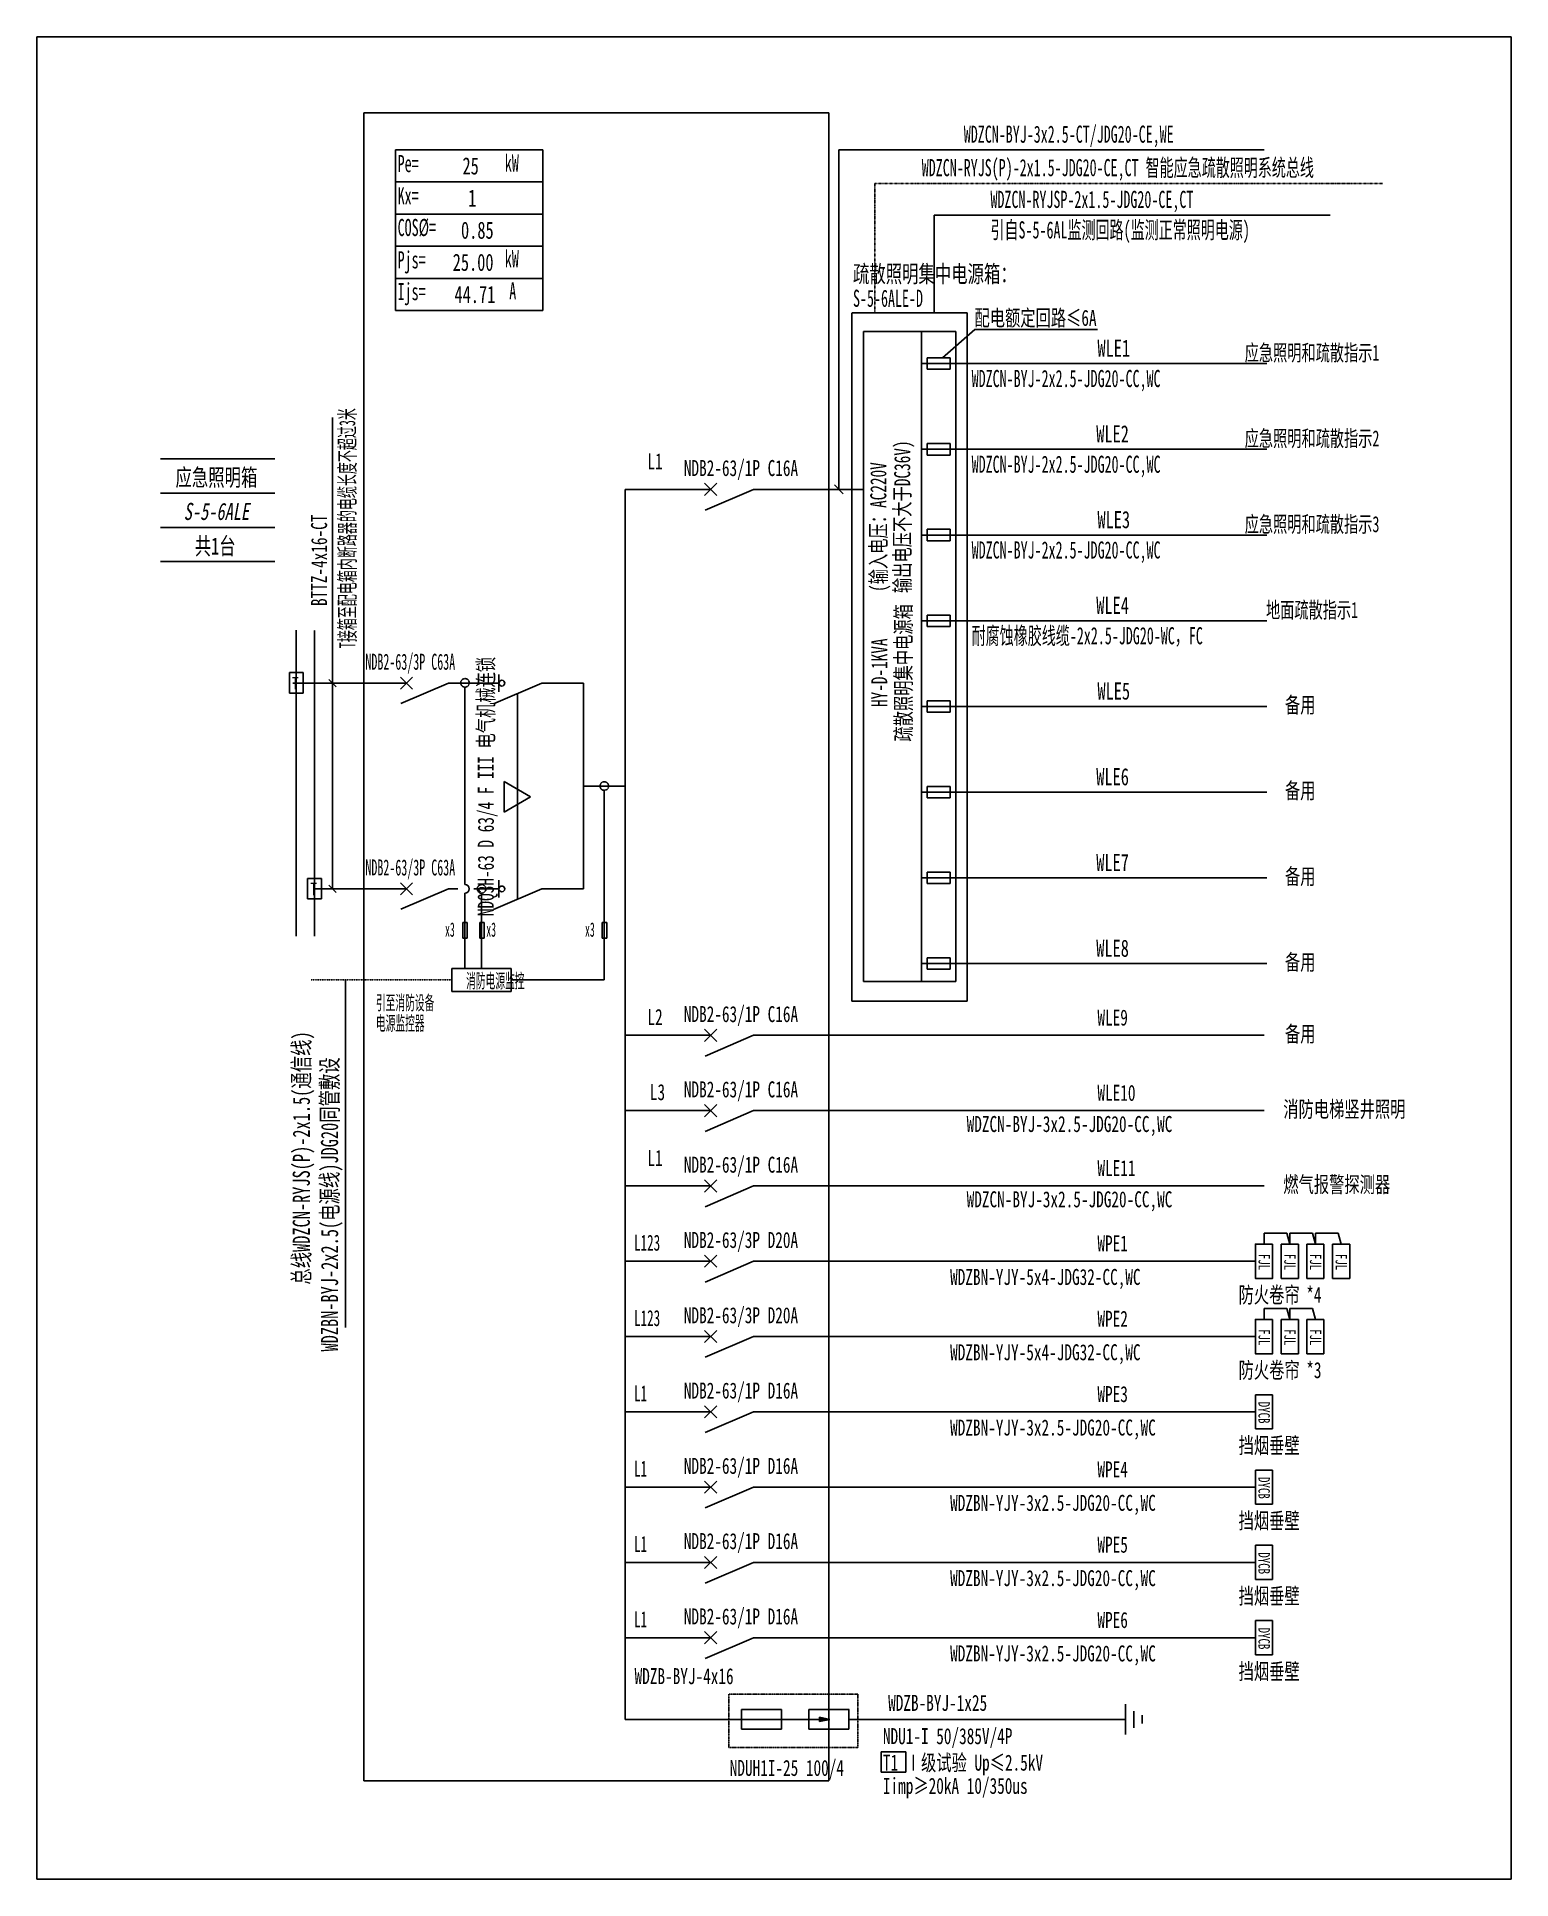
# Model space of a CAD drawing. Extents: x 235692 to 237698, y 295628 to 298134.
import ezdxf
from ezdxf.enums import TextEntityAlignment as Align

# ---------------------------------------------------------------- set-up
doc = ezdxf.new("R2010")
doc.units = 0
doc.header["$MEASUREMENT"] = 0
for name, pattern in [('_点划线L', [1.9, 1.5, -0.17, 0.06, -0.17]), ('_虚线S', [0.25, 0.125, -0.125]), ('DASH', [0.35, 0.25, -0.1]), ('DASHED', [0.75, 0.5, -0.25]), ('DASHED2', [0.375, 0.25, -0.125]), ('DIVIDE', [1.25, 0.5, -0.25, 0, -0.25, 0, -0.25])]:
    doc.linetypes.add(name, pattern=pattern)
for name, color, linetype in [('D_E_Eqpm(强电设备)', 100, 'Continuous'), ('D_E_Eqpm（强电设备）', 100, 'Continuous'), ('D_E_Text(强电文字)', 51, 'Continuous'), ('D_E_Text（强电文字）', 51, 'Continuous'), ('D_E_Wire(强电线缆)', 10, 'Continuous'), ('D_E_Wire（强电线缆）', 10, 'Continuous'), ('D_El_Wire（弱电线缆）', 10, 'Continuous'), ('D_T_TableDim（表格尺寸）', 255, 'Continuous'), ('DQ_Eqpm', 100, 'Continuous'), ('FL04GGFW_E72-配电箱系统图-塔楼部分$0$D_E_Eqpm（强电设备）', 100, 'Continuous'), ('FL09U293_E72-地下室配电箱系统图$0$D_E_Eqpm（强电设备）', 100, 'Continuous'), ('FL09U293_E72-地下室配电箱系统图$0$D_T_TableDim（表格尺寸）', 255, 'Continuous'), ('系统图', 220, 'Continuous')]:
    doc.layers.add(name, color=color, linetype=linetype)
doc.styles.add('FL09U293_E72-地下室配电箱系统图$0$FL04GGFW_E72-配电箱系统图-塔楼部分$0$电气', font='', dxfattribs={"width": 0.7})
doc.styles.add('FL09U293_E72-地下室配电箱系统图$0$FL04GGFW_E72-配电箱系统图-塔楼部分$0$电气箱', font='simhei.ttf', dxfattribs={"width": 0.8, "oblique": 10})
doc.styles.add('HZ', font='', dxfattribs={"width": 0.7, "height": 400})
doc.styles.add('电气', font='', dxfattribs={"width": 0.7})
doc.styles.get('FL09U293_E72-地下室配电箱系统图$0$FL04GGFW_E72-配电箱系统图-塔楼部分$0$电气').set_extended_font_data('SimSun')
doc.styles.get('HZ').set_extended_font_data('SimSun')
doc.styles.get('电气').set_extended_font_data('SimSun')

msp = doc.modelspace()

# ---------------------------------------------------------------- linework, layer by layer
at = {"linetype": 'DASHED2'}
for p, q in [((236633.2, 295880, 0), (236808.8, 295880, 0)), ((236633.2, 295807.7, 0), (236633.2, 295880, 0)), ((236808.8, 295880, 0), (236808.8, 295807.7, 0)), ((236808.8, 295807.7, 0), (236633.2, 295807.7, 0))]:
    msp.add_line(p, q, dxfattribs=at)
at = {"layer": 'D_E_Eqpm(强电设备)'}
for p, q in [((236600.4, 297510.4, 0), (236616.9, 297526.9, 0)), ((236616.9, 297510.4, 0), (236600.4, 297526.9, 0)), ((236667, 297518.6, 0), (236601.2, 297490.4, 0)), ((236186.5, 297246.8, 0), (236203, 297263.3, 0)), ((236203, 297246.8, 0), (236186.5, 297263.3, 0)), ((236320.6, 297243.4, 0), (236320.6, 297266.7, 0)), ((236186.5, 296967, 0), (236203, 296983.5, 0)), ((236203, 296967, 0), (236186.5, 296983.5, 0)), ((236320.6, 296963.6, 0), (236320.6, 296986.9, 0)), ((236600.4, 296767.8, 0), (236616.9, 296784.3, 0)), ((236616.9, 296767.8, 0), (236600.4, 296784.3, 0)), ((236667, 296776.1, 0), (236601.2, 296747.9, 0)), ((236600.4, 296665.4, 0), (236616.9, 296681.9, 0)), ((236616.9, 296665.4, 0), (236600.4, 296681.9, 0)), ((236667, 296673.7, 0), (236601.2, 296645.4, 0)), ((236600.4, 296563, 0), (236616.9, 296579.5, 0)), ((236616.9, 296563, 0), (236600.4, 296579.5, 0)), ((236667, 296571.2, 0), (236601.2, 296543, 0)), ((236600.4, 296460.6, 0), (236616.9, 296477.1, 0)), ((236616.9, 296460.6, 0), (236600.4, 296477.1, 0)), ((236667, 296468.8, 0), (236601.2, 296440.6, 0)), ((236600.4, 296358.2, 0), (236616.9, 296374.7, 0)), ((236616.9, 296358.2, 0), (236600.4, 296374.7, 0)), ((236667, 296366.4, 0), (236601.2, 296338.2, 0)), ((236600.4, 296255.8, 0), (236616.9, 296272.3, 0)), ((236616.9, 296255.8, 0), (236600.4, 296272.3, 0)), ((236667, 296264, 0), (236601.2, 296235.8, 0)), ((236600.4, 296153.4, 0), (236616.9, 296169.9, 0)), ((236616.9, 296153.4, 0), (236600.4, 296169.9, 0)), ((236667, 296161.6, 0), (236601.2, 296133.4, 0)), ((236600.4, 296051, 0), (236616.9, 296067.5, 0)), ((236616.9, 296051, 0), (236600.4, 296067.5, 0)), ((236667, 296059.2, 0), (236601.2, 296031, 0)), ((236600.4, 295948.6, 0), (236616.9, 295965.1, 0)), ((236616.9, 295948.6, 0), (236600.4, 295965.1, 0)), ((236667, 295956.8, 0), (236601.2, 295928.6, 0)), ((236650.4, 295859, 0), (236705, 295859, 0)), ((236650.4, 295859, 0), (236650.4, 295832.5, 0)), ((236704.9, 295832.5, 0), (236704.9, 295859, 0)), ((236742.1, 295859, 0), (236796.8, 295859, 0)), ((236742.1, 295859, 0), (236742.1, 295832.5, 0)), ((236796.6, 295832.5, 0), (236796.6, 295859, 0)), ((236650.4, 295832.5, 0), (236704.9, 295832.5, 0)), ((236742.1, 295845.8, 0), (236720.1, 295845.8, 0)), ((236742.1, 295845.8, 0), (236770.5, 295845.8, 0)), ((236742.1, 295832.5, 0), (236796.6, 295832.5, 0)), ((236770.5, 295845.8, 0), (236756.8, 295848.6, 0)), ((236756.8, 295842.9, 0), (236756.8, 295848.6, 0)), ((236770.5, 295845.8, 0), (236756.8, 295842.9, 0))]:
    msp.add_line(p, q, dxfattribs=at)
for centre in [(236324.6, 297255, 0), (236324.6, 296975.2, 0)]:
    msp.add_circle(centre, 3.96, dxfattribs=at)
msp.add_solid([(236756.8, 295842.9, 0), (236770.5, 295845.8, 0), (236756.8, 295848.6, 0)], dxfattribs=at)
at = {"layer": 'D_E_Eqpm（强电设备）'}
for p, q in [((236816.3, 296849.4, 0), (236816.3, 297733.2, 0)), ((236816.3, 297733.2, 0), (236895.3, 297733.2, 0)), ((236895.3, 297733.2, 0), (236895.3, 296849.4, 0)), ((236378.9, 297255, 0), (236313.1, 297226.8, 0)), ((236363.6, 297100.5, 0), (236327.7, 297121.2, 0)), ((236327.7, 297121.2, 0), (236327.7, 297079.7, 0)), ((236327.7, 297079.7, 0), (236363.6, 297100.5, 0)), ((236378.9, 296975.2, 0), (236313.1, 296947, 0)), ((236895.3, 296849.4, 0), (236816.3, 296849.4, 0)), ((237384.7, 296445.5, 0), (237384.7, 296492.2, 0)), ((237384.7, 296492.2, 0), (237408, 296492.2, 0)), ((237408, 296492.2, 0), (237408, 296445.5, 0)), ((237419.6, 296445.5, 0), (237419.6, 296492.2, 0)), ((237419.6, 296492.2, 0), (237442.9, 296492.2, 0)), ((237442.9, 296492.2, 0), (237442.9, 296445.5, 0)), ((237454.6, 296445.5, 0), (237454.6, 296492.2, 0)), ((237454.6, 296492.2, 0), (237477.9, 296492.2, 0)), ((237477.9, 296492.2, 0), (237477.9, 296445.5, 0)), ((237408, 296445.5, 0), (237384.7, 296445.5, 0)), ((237442.9, 296445.5, 0), (237419.6, 296445.5, 0)), ((237477.9, 296445.5, 0), (237454.6, 296445.5, 0)), ((237384.7, 296343.1, 0), (237384.7, 296389.8, 0)), ((237384.7, 296389.8, 0), (237408, 296389.8, 0)), ((237408, 296389.8, 0), (237408, 296343.1, 0)), ((237419.6, 296343.1, 0), (237419.6, 296389.8, 0)), ((237419.6, 296389.8, 0), (237442.9, 296389.8, 0)), ((237442.9, 296389.8, 0), (237442.9, 296343.1, 0)), ((237408, 296343.1, 0), (237384.7, 296343.1, 0)), ((237442.9, 296343.1, 0), (237419.6, 296343.1, 0)), ((237349.7, 296240.7, 0), (237349.7, 296287.3, 0)), ((237349.7, 296287.3, 0), (237373, 296287.3, 0)), ((237373, 296287.3, 0), (237373, 296240.7, 0)), ((237373, 296240.7, 0), (237349.7, 296240.7, 0)), ((237349.7, 296138.3, 0), (237349.7, 296184.9, 0)), ((237349.7, 296184.9, 0), (237373, 296184.9, 0)), ((237373, 296184.9, 0), (237373, 296138.3, 0)), ((237373, 296138.3, 0), (237349.7, 296138.3, 0)), ((237349.7, 296035.9, 0), (237349.7, 296082.5, 0)), ((237349.7, 296082.5, 0), (237373, 296082.5, 0)), ((237373, 296082.5, 0), (237373, 296035.9, 0)), ((237373, 296035.9, 0), (237349.7, 296035.9, 0)), ((237349.7, 295933.5, 0), (237349.7, 295980.1, 0)), ((237349.7, 295980.1, 0), (237373, 295980.1, 0)), ((237373, 295980.1, 0), (237373, 295933.5, 0)), ((237373, 295933.5, 0), (237349.7, 295933.5, 0))]:
    msp.add_line(p, q, dxfattribs=at)
at = {"layer": 'D_E_Eqpm（强电设备）', "linetype": 'DASH'}
msp.add_line((236346, 296961.1, 0), (236346, 297240.9, 0), dxfattribs=at)
at = {"layer": 'D_E_Eqpm（强电设备）', "elevation": 0}
for points in [[(237373, 296492.2), (237373, 296445.5), (237349.7, 296445.5), (237349.7, 296492.2)], [(237373, 296389.8), (237373, 296343.1), (237349.7, 296343.1), (237349.7, 296389.8)]]:
    msp.add_lwpolyline(points, close=True, dxfattribs=at)
at = {"layer": 'D_E_Text(强电文字)', "color": 51}
for p, q in [((236094.1, 296975.2, 0), (236094.1, 297616.5, 0)), ((236089.3, 297259.9, 0), (236099, 297250.2, 0)), ((236089.3, 296980.1, 0), (236099, 296970.4, 0)), ((236111.8, 296851.5, 0), (236111.8, 296378.7, 0))]:
    msp.add_line(p, q, dxfattribs=at)
at = {"layer": 'D_E_Text（强电文字）'}
for p, q in [((236179.9, 297980.3, 0), (236380.3, 297980.3, 0)), ((236179.9, 297980.3, 0), (236179.9, 297761.8, 0)), ((236380.3, 297980.3, 0), (236380.3, 297761.8, 0)), ((236782.9, 297980.3, 0), (237361.7, 297980.3, 0)), ((236782.9, 297518.6, 0), (236782.9, 297980.3, 0)), ((236179.9, 297936.6, 0), (236380.3, 297936.6, 0)), ((236179.9, 297892.9, 0), (236380.3, 297892.9, 0)), ((236179.9, 297849.2, 0), (236380.3, 297849.2, 0)), ((236179.9, 297805.5, 0), (236380.3, 297805.5, 0)), ((236179.9, 297761.8, 0), (236380.3, 297761.8, 0)), ((236923.8, 297697.4, 0), (236967.9, 297736, 0)), ((236967.9, 297736, 0), (237134.9, 297736, 0)), ((236777, 297524.6, 0), (236788.9, 297512.7, 0)), ((236840.5, 295801.6, 0), (236874.3, 295801.6, 0)), ((236840.5, 295773.8, 0), (236840.5, 295801.6, 0)), ((236874.3, 295801.6, 0), (236874.3, 295773.8, 0)), ((236874.3, 295773.8, 0), (236840.5, 295773.8, 0))]:
    msp.add_line(p, q, dxfattribs=at)
at = {"layer": 'D_E_Wire(强电线缆)'}
for p, q in [((236044.8, 296911.1, 0), (236044.8, 297326.9, 0)), ((236040.4, 297255, 0), (236194.7, 297255, 0)), ((236251.8, 297255, 0), (236320.6, 297255, 0)), ((236378.9, 297255, 0), (236435.8, 297255, 0)), ((236251.8, 296975.2, 0), (236264.9, 296975.2, 0)), ((236286.5, 296975.2, 0), (236320.6, 296975.2, 0)), ((236378.9, 296975.2, 0), (236435.8, 296975.2, 0))]:
    msp.add_line(p, q, dxfattribs=at)
at = {"layer": 'D_E_Wire(强电线缆)', "linetype": 'DASH'}
for p, q in [((236069.7, 296911.1, 0), (236069.7, 297326.9, 0)), ((236069.7, 296975.2, 0), (236194.7, 296975.2, 0))]:
    msp.add_line(p, q, dxfattribs=at)
at = {"layer": 'D_E_Wire（强电线缆）', "color": 10}
for p, q in [((236912.5, 297891.5, 0), (236912.5, 297758.7, 0)), ((236912.5, 297891.5, 0), (237451.4, 297891.5, 0)), ((236895.3, 297689.7, 0), (237365, 297689.7, 0)), ((236895.3, 297573.1, 0), (237365, 297573.1, 0)), ((236895.3, 297456.5, 0), (237365, 297456.5, 0)), ((236895.3, 297339.9, 0), (237365, 297339.9, 0)), ((236895.3, 297223.4, 0), (237365, 297223.4, 0)), ((236895.3, 297106.8, 0), (237365, 297106.8, 0)), ((236895.3, 296990.2, 0), (237365, 296990.2, 0)), ((236895.3, 296873.6, 0), (237365, 296873.6, 0))]:
    msp.add_line(p, q, dxfattribs=at)
at = {"layer": 'D_E_Wire（强电线缆）'}
for p, q in [((236492.1, 295845.8, 0), (236492.1, 297518.6, 0)), ((236492.1, 297518.6, 0), (236608.7, 297518.6, 0)), ((236667, 297518.6, 0), (236816.3, 297518.6, 0)), ((236435.8, 297255, 0), (236435.8, 296975.2, 0)), ((236435.8, 297115.1, 0), (236492.1, 297115.1, 0)), ((236463.9, 297109.3, 0), (236463.9, 296851.5, 0)), ((236297, 296969.4, 0), (236297, 296867, 0)), ((236271.4, 296929.5, 0), (236277.5, 296929.5, 0)), ((236271.4, 296908, 0), (236271.4, 296929.5, 0)), ((236277.5, 296929.5, 0), (236277.5, 296908, 0)), ((236294.4, 296929.5, 0), (236300.5, 296929.5, 0)), ((236294.4, 296908, 0), (236294.4, 296929.5, 0)), ((236300.5, 296929.5, 0), (236300.5, 296908, 0)), ((236461.1, 296929.5, 0), (236467.2, 296929.5, 0)), ((236461.1, 296908, 0), (236461.1, 296929.5, 0)), ((236467.2, 296929.5, 0), (236467.2, 296908, 0)), ((236277.5, 296908, 0), (236271.4, 296908, 0)), ((236300.5, 296908, 0), (236294.4, 296908, 0)), ((236467.2, 296908, 0), (236461.1, 296908, 0)), ((236492.1, 296776.1, 0), (236608.7, 296776.1, 0)), ((236667, 296776.1, 0), (237361.7, 296776.1, 0)), ((236492.1, 296673.7, 0), (236608.7, 296673.7, 0)), ((236667, 296673.7, 0), (237361.7, 296673.7, 0)), ((236492.1, 296571.2, 0), (236608.7, 296571.2, 0)), ((236667, 296571.2, 0), (237361.7, 296571.2, 0)), ((237392.3, 296507.2, 0), (237361.3, 296507.2, 0)), ((237361.3, 296492.2, 0), (237361.3, 296507.2, 0)), ((237396.3, 296492.2, 0), (237392.3, 296507.2, 0)), ((237427.3, 296507.2, 0), (237396.3, 296507.2, 0)), ((237396.3, 296492.2, 0), (237396.3, 296507.2, 0)), ((237431.3, 296492.2, 0), (237427.3, 296507.2, 0)), ((237462.2, 296507.2, 0), (237431.3, 296507.2, 0)), ((237431.3, 296492.2, 0), (237431.3, 296507.2, 0)), ((237466.3, 296492.2, 0), (237462.2, 296507.2, 0)), ((236492.1, 296468.8, 0), (236608.7, 296468.8, 0)), ((236667, 296468.8, 0), (237349.7, 296468.8, 0)), ((237392.3, 296404.8, 0), (237361.3, 296404.8, 0)), ((237361.3, 296389.8, 0), (237361.3, 296404.8, 0)), ((237396.3, 296389.8, 0), (237392.3, 296404.8, 0)), ((237427.3, 296404.8, 0), (237396.3, 296404.8, 0)), ((237396.3, 296389.8, 0), (237396.3, 296404.8, 0)), ((237431.3, 296389.8, 0), (237427.3, 296404.8, 0)), ((236492.1, 296366.4, 0), (236608.7, 296366.4, 0)), ((236667, 296366.4, 0), (237349.7, 296366.4, 0)), ((236492.1, 296264, 0), (236608.7, 296264, 0)), ((236667, 296264, 0), (237349.7, 296264, 0)), ((236492.1, 296161.6, 0), (236608.7, 296161.6, 0)), ((236667, 296161.6, 0), (237349.7, 296161.6, 0)), ((236492.1, 296059.2, 0), (236608.7, 296059.2, 0)), ((236667, 296059.2, 0), (237349.7, 296059.2, 0)), ((236492.1, 295956.8, 0), (236608.7, 295956.8, 0)), ((236667, 295956.8, 0), (237349.7, 295956.8, 0)), ((237172.9, 295825, 0), (237172.9, 295866.6, 0)), ((237184.2, 295834.5, 0), (237184.2, 295857.1, 0)), ((237195.6, 295840.1, 0), (237195.6, 295851.4, 0)), ((236492.1, 295845.8, 0), (236720.1, 295845.8, 0)), ((236796.6, 295845.8, 0), (237172.9, 295845.8, 0))]:
    msp.add_line(p, q, dxfattribs=at)
at = {"layer": 'D_E_Wire（强电线缆）', "linetype": '_点划线L'}
for p, q in [((236274.4, 296981.1, 0), (236274.4, 297249.5, 0)), ((236274.4, 296867, 0), (236274.4, 296969.4, 0)), ((236256.7, 296867, 0), (236337.3, 296867, 0)), ((236256.7, 296835.9, 0), (236256.7, 296867, 0)), ((236337.3, 296867, 0), (236337.3, 296835.9, 0)), ((236337.3, 296835.9, 0), (236256.7, 296835.9, 0)), ((236463.9, 296851.5, 0), (236337.3, 296851.5, 0))]:
    msp.add_line(p, q, dxfattribs=at)
at = {"layer": 'D_E_Wire（强电线缆）', "linetype": '_虚线S'}
msp.add_line((236065.3, 296851.5, 0), (236256.7, 296851.5, 0), dxfattribs=at)
at = {"layer": 'D_E_Wire（强电线缆）', "linetype": '_点划线L'}
for centre in [(236274.4, 297255.4, 0), (236463.9, 297115.1, 0), (236297, 296975.2, 0)]:
    msp.add_circle(centre, 5.83, dxfattribs=at)
at = {"layer": 'D_E_Wire（强电线缆）'}
msp.add_arc((236274.4, 296975.2, 0), 5.83, 270, 90, dxfattribs=at)
at = {"layer": 'D_El_Wire（弱电线缆）', "color": 200, "linetype": 'DIVIDE'}
for q in [(237522.7, 297934.7, 0), (236831.9, 297758.7, 0)]:
    msp.add_line((236831.9, 297934.7, 0), q, dxfattribs=at)
at = {"layer": 'D_T_TableDim（表格尺寸）', "linetype": 'DASHED'}
for p, q in [((236136.6, 295762.4, 0), (236136.6, 298030.5, 0)), ((236136.6, 298030.5, 0), (236769.5, 298030.5, 0)), ((236769.5, 298030.5, 0), (236769.5, 295762.4, 0)), ((236769.5, 295762.4, 0), (236136.6, 295762.4, 0))]:
    msp.add_line(p, q, dxfattribs=at)
at = {"layer": 'D_T_TableDim（表格尺寸）', "linetype": 'DASH'}
for p, q in [((236957.5, 297758.7, 0), (236800.8, 297758.7, 0)), ((236800.8, 297758.7, 0), (236800.8, 296822.7, 0)), ((236957.5, 296822.7, 0), (236957.5, 297758.7, 0)), ((236800.8, 296822.7, 0), (236957.5, 296822.7, 0))]:
    msp.add_line(p, q, dxfattribs=at)
at = {"layer": 'DQ_Eqpm'}
for p, q in [((236054.1, 297269.3, 0), (236035.5, 297269.3, 0)), ((236035.5, 297269.3, 0), (236035.5, 297241.3, 0)), ((236054.1, 297241.3, 0), (236054.1, 297269.3, 0)), ((236035.5, 297241.3, 0), (236054.1, 297241.3, 0)), ((236079, 296989.5, 0), (236060.4, 296989.5, 0)), ((236060.4, 296989.5, 0), (236060.4, 296961.5, 0)), ((236079, 296961.5, 0), (236079, 296989.5, 0)), ((236060.4, 296961.5, 0), (236079, 296961.5, 0))]:
    msp.add_line(p, q, dxfattribs=at)
at = {"layer": 'FL04GGFW_E72-配电箱系统图-塔楼部分$0$D_E_Eqpm（强电设备）'}
for p, q in [((236895.3, 296849.4, 0), (236895.3, 297733.2, 0)), ((236895.3, 297733.2, 0), (236942, 297733.2, 0)), ((236942, 297733.2, 0), (236942, 296849.4, 0)), ((236903.1, 297697.4, 0), (236934.2, 297697.4, 0)), ((236903.1, 297697.4, 0), (236903.1, 297697.4, 0)), ((236903.1, 297697.4, 0), (236903.1, 297681.9, 0)), ((236903.1, 297681.9, 0), (236903.1, 297697.4, 0)), ((236903.1, 297681.9, 0), (236934.2, 297681.9, 0)), ((236903.1, 297681.9, 0), (236903.1, 297681.9, 0)), ((236934.2, 297697.4, 0), (236934.2, 297681.9, 0)), ((236903.1, 297580.9, 0), (236934.2, 297580.9, 0)), ((236903.1, 297580.9, 0), (236903.1, 297580.9, 0)), ((236903.1, 297580.9, 0), (236903.1, 297565.3, 0)), ((236903.1, 297565.3, 0), (236903.1, 297580.9, 0)), ((236934.2, 297580.9, 0), (236934.2, 297565.3, 0)), ((236903.1, 297565.3, 0), (236934.2, 297565.3, 0)), ((236903.1, 297565.3, 0), (236903.1, 297565.3, 0)), ((236903.1, 297464.3, 0), (236934.2, 297464.3, 0)), ((236903.1, 297464.3, 0), (236903.1, 297464.3, 0)), ((236903.1, 297464.3, 0), (236903.1, 297448.7, 0)), ((236903.1, 297448.7, 0), (236903.1, 297464.3, 0)), ((236934.2, 297464.3, 0), (236934.2, 297448.7, 0)), ((236903.1, 297448.7, 0), (236934.2, 297448.7, 0)), ((236903.1, 297448.7, 0), (236903.1, 297448.7, 0)), ((236903.1, 297347.7, 0), (236934.2, 297347.7, 0)), ((236903.1, 297347.7, 0), (236903.1, 297347.7, 0)), ((236903.1, 297347.7, 0), (236903.1, 297332.2, 0)), ((236903.1, 297332.2, 0), (236903.1, 297347.7, 0)), ((236903.1, 297332.2, 0), (236934.2, 297332.2, 0)), ((236903.1, 297332.2, 0), (236903.1, 297332.2, 0)), ((236934.2, 297347.7, 0), (236934.2, 297332.2, 0)), ((236903.1, 297231.1, 0), (236934.2, 297231.1, 0)), ((236903.1, 297231.1, 0), (236903.1, 297231.1, 0)), ((236903.1, 297231.1, 0), (236903.1, 297215.6, 0)), ((236903.1, 297215.6, 0), (236903.1, 297231.1, 0)), ((236934.2, 297231.1, 0), (236934.2, 297215.6, 0)), ((236903.1, 297215.6, 0), (236934.2, 297215.6, 0)), ((236903.1, 297215.6, 0), (236903.1, 297215.6, 0)), ((236903.1, 297114.6, 0), (236934.2, 297114.6, 0)), ((236903.1, 297114.6, 0), (236903.1, 297114.6, 0)), ((236903.1, 297114.6, 0), (236903.1, 297099, 0)), ((236903.1, 297099, 0), (236903.1, 297114.6, 0)), ((236934.2, 297114.6, 0), (236934.2, 297099, 0)), ((236903.1, 297099, 0), (236934.2, 297099, 0)), ((236903.1, 297099, 0), (236903.1, 297099, 0)), ((236903.1, 296998, 0), (236934.2, 296998, 0)), ((236903.1, 296998, 0), (236903.1, 296998, 0)), ((236903.1, 296998, 0), (236903.1, 296982.4, 0)), ((236903.1, 296982.4, 0), (236903.1, 296998, 0)), ((236903.1, 296982.4, 0), (236934.2, 296982.4, 0)), ((236903.1, 296982.4, 0), (236903.1, 296982.4, 0)), ((236934.2, 296998, 0), (236934.2, 296982.4, 0)), ((236903.1, 296881.4, 0), (236934.2, 296881.4, 0)), ((236903.1, 296881.4, 0), (236903.1, 296881.4, 0)), ((236903.1, 296881.4, 0), (236903.1, 296865.9, 0)), ((236903.1, 296865.9, 0), (236903.1, 296881.4, 0)), ((236934.2, 296881.4, 0), (236934.2, 296865.9, 0)), ((236903.1, 296865.9, 0), (236934.2, 296865.9, 0)), ((236903.1, 296865.9, 0), (236903.1, 296865.9, 0)), ((236942, 296849.4, 0), (236895.3, 296849.4, 0))]:
    msp.add_line(p, q, dxfattribs=at)
at = {"layer": 'FL09U293_E72-地下室配电箱系统图$0$D_E_Eqpm（强电设备）'}
for p, q in [((236251.8, 297255, 0), (236187.2, 297227.3, 0)), ((236251.8, 296975.2, 0), (236187.2, 296947.5, 0))]:
    msp.add_line(p, q, dxfattribs=at)
at = {"layer": 'FL09U293_E72-地下室配电箱系统图$0$D_T_TableDim（表格尺寸）'}
for p, q in [((235860.1, 297560.2, 0), (236015.6, 297560.2, 0)), ((235860.1, 297513.6, 0), (236015.6, 297513.6, 0)), ((235860.1, 297466.9, 0), (236015.6, 297466.9, 0)), ((235860.1, 297420.3, 0), (236015.6, 297420.3, 0))]:
    msp.add_line(p, q, dxfattribs=at)
at = {"layer": '系统图', "ltscale": 9973.992009}
msp.add_lwpolyline([(235692, 298134), (237697.5, 298134), (237697.5, 295628.5), (235692, 295628.5)], close=True, dxfattribs=at)

# ---------------------------------------------------------------- texts
at = {"layer": 'D_E_Eqpm（强电设备）', "color": 51, "style": '电气', "width": 0.7}
for s, p in [('FJL', (237361.5, 296467.8, 0)), ('FJL', (237396.5, 296467.8, 0)), ('FJL', (237431.4, 296467.8, 0)), ('FJL', (237466.4, 296467.8, 0)), ('FJL', (237361.5, 296365.4, 0)), ('FJL', (237396.5, 296365.4, 0)), ('FJL', (237431.4, 296365.4, 0)), ('DYCB', (237361.5, 296263, 0)), ('DYCB', (237361.5, 296160.6, 0)), ('DYCB', (237361.5, 296058.2, 0)), ('DYCB', (237361.5, 295955.8, 0))]:
    msp.add_text(s, height=15.54, rotation=270, dxfattribs=at).set_placement(p, align=Align.MIDDLE)
at = {"layer": 'D_E_Text(强电文字)', "color": 51, "style": '电气'}
for s, height, width, p in [('疏散照明集中电源箱：', 23.32, 0.7, (236802.2, 297800, 0)), ('L1', 21.76, 0.7, (236522.6, 297545.9, 0)), ('NDB2-63/1P C16A', 21.761, 0.7, (236572.1, 297536.7, 0)), ('备用', 21.76, 0.7, (237389.8, 297214.6, 0)), ('备用', 21.76, 0.7, (237389.8, 297098, 0)), ('备用', 21.76, 0.7, (237389.8, 296981.4, 0)), ('备用', 21.76, 0.7, (237389.8, 296864.8, 0)), ('L2', 21.76, 0.7, (236522.6, 296790.2, 0)), ('NDB2-63/1P C16A', 21.761, 0.7, (236572.1, 296794.1, 0)), ('WLE9', 21.76, 0.7, (237134.7, 296789.4, 0)), ('备用', 21.76, 0.7, (237389.8, 296767.2, 0)), ('L3', 21.76, 0.7, (236525.9, 296688, 0)), ('NDB2-63/1P C16A', 21.761, 0.7, (236572.1, 296691.7, 0)), ('WLE10', 21.76, 0.7, (237134.7, 296687, 0)), ('消防电梯竖井照明', 21.76, 0.7, (237387.5, 296664.8, 0)), ('WDZCN-BYJ-3x2.5-JDG20-CC,WC ', 21.761, 0.7, (236956.8, 296644.6, 0)), ('L1', 21.76, 0.7, (236522.6, 296598.5, 0)), ('NDB2-63/1P C16A', 21.761, 0.7, (236572.1, 296589.3, 0)), ('WLE11', 21.76, 0.7, (237134.7, 296584.6, 0)), ('燃气报警探测器', 21.76, 0.7, (237387.5, 296562.4, 0)), ('WDZCN-BYJ-3x2.5-JDG20-CC,WC ', 21.761, 0.7, (236956.8, 296542.2, 0)), ('L123', 21.76, 0.6, (236504.4, 296483.2, 0)), ('NDB2-63/3P D20A', 21.761, 0.7, (236572.1, 296486.9, 0)), ('WPE1', 21.76, 0.7, (237134.7, 296482.2, 0)), ('WDZBN-YJY-5x4-JDG32-CC,WC ', 21.761, 0.7, (236934.3, 296436.6, 0)), ('防火卷帘', 21.76, 0.7, (237326.7, 296412.3, 0)), ('*4', 21.76, 0.7, (237418.8, 296412.3, 0)), ('L123', 21.76, 0.6, (236504.4, 296380.7, 0)), ('NDB2-63/3P D20A', 21.761, 0.7, (236572.1, 296384.5, 0)), ('WPE2', 21.76, 0.7, (237134.7, 296379.7, 0)), ('WDZBN-YJY-5x4-JDG32-CC,WC ', 21.761, 0.7, (236934.3, 296334.2, 0)), ('防火卷帘', 21.76, 0.7, (237326.7, 296309.9, 0)), ('*3', 21.76, 0.7, (237418.8, 296309.9, 0)), ('NDB2-63/1P D16A', 21.761, 0.7, (236572.1, 296282.1, 0)), ('L1', 21.76, 0.6, (236504.4, 296278.3, 0)), ('WPE3', 21.76, 0.7, (237134.7, 296277.3, 0)), ('WDZBN-YJY-3x2.5-JDG20-CC,WC ', 21.761, 0.7, (236934.3, 296231.8, 0)), ('挡烟垂壁', 21.76, 0.7, (237326.7, 296207.5, 0)), ('NDB2-63/1P D16A', 21.761, 0.7, (236572.1, 296179.7, 0)), ('L1', 21.76, 0.6, (236504.4, 296175.9, 0)), ('WPE4', 21.76, 0.7, (237134.7, 296174.9, 0)), ('WDZBN-YJY-3x2.5-JDG20-CC,WC ', 21.761, 0.7, (236934.3, 296129.4, 0)), ('挡烟垂壁', 21.76, 0.7, (237326.7, 296105.1, 0)), ('NDB2-63/1P D16A', 21.761, 0.7, (236572.1, 296077.3, 0)), ('L1', 21.76, 0.6, (236504.4, 296073.5, 0)), ('WPE5', 21.76, 0.7, (237134.7, 296072.5, 0)), ('WDZBN-YJY-3x2.5-JDG20-CC,WC ', 21.761, 0.7, (236934.3, 296027, 0)), ('挡烟垂壁', 21.76, 0.7, (237326.7, 296002.7, 0)), ('L1', 21.76, 0.6, (236504.4, 295971.1, 0)), ('NDB2-63/1P D16A', 21.761, 0.7, (236572.1, 295974.9, 0)), ('WPE6', 21.76, 0.7, (237134.7, 295970.1, 0)), ('WDZBN-YJY-3x2.5-JDG20-CC,WC ', 21.761, 0.7, (236934.3, 295924.6, 0)), ('挡烟垂壁', 21.76, 0.7, (237326.7, 295900.2, 0))]:
    msp.add_text(s, height=height, dxfattribs=dict(at, width=width)).set_placement(p)
at = {"layer": 'D_E_Text(强电文字)', "color": 51, "style": '电气', "width": 0.65}
for s, p in [('应急照明和疏散指示1', (237426.7, 297704.8, 0)), ('应急照明和疏散指示2', (237426.7, 297588.3, 0)), ('应急照明和疏散指示3', (237426.7, 297471.7, 0)), ('地面疏散指示1', (237426.7, 297355.1, 0))]:
    msp.add_text(s, height=21.76, dxfattribs=at).set_placement(p, align=Align.MIDDLE)
at = {"layer": 'D_E_Text(强电文字)', "color": 51, "style": '电气'}
for s, width, p in [('T接箱至配电箱内断路器的电缆长度不超过3米', 0.55, (236125.1, 297302.6, 0)), ('BTTZ-4x16-CT', 0.7, (236086.8, 297359.9, 0))]:
    msp.add_text(s, height=21.761, rotation=90, dxfattribs=dict(at, width=width)).set_placement(p)
at = {"layer": 'D_E_Text(强电文字)', "style": 'FL09U293_E72-地下室配电箱系统图$0$FL04GGFW_E72-配电箱系统图-塔楼部分$0$电气', "width": 0.7}
for s, p in [('应急照明箱', (235936.3, 297535.3, 0)), ('共1台', (235934.6, 297442, 0))]:
    msp.add_text(s, height=23.32, dxfattribs=at).set_placement(p, align=Align.MIDDLE)
at = {"layer": 'D_E_Text(强电文字)', "style": 'FL09U293_E72-地下室配电箱系统图$0$FL04GGFW_E72-配电箱系统图-塔楼部分$0$电气箱', "oblique": 10, "width": 0.7}
msp.add_text('S-5-6ALE', height=23.32, dxfattribs=at).set_placement((235936.3, 297488.6, 0), align=Align.MIDDLE)
at = {"layer": 'D_E_Text(强电文字)', "style": '电气', "width": 0.7}
for s, p in [('WDZB-BYJ-4x16', (236505.1, 295893.7, 0)), ('WDZB-BYJ-1x25', (236850, 295857.4, 0)), ('T1 Ⅰ级试验 Up≤2.5kV ', (236842.9, 295776.1, 0)), ('Iimp≥20kA 10/350us', (236842.9, 295744.5, 0))]:
    msp.add_text(s, height=21.761, dxfattribs=at).set_placement(p)
at = {"layer": 'D_E_Text(强电文字)', "color": 51, "true_color": 0xffff7f, "style": '电气', "width": 0.7}
msp.add_text('NDU1-I 50/385V/4P', height=21.761, dxfattribs=at).set_placement((236842.9, 295812.1, 0))
at = {"layer": 'D_E_Text（强电文字）', "style": '电气'}
for s, height, width, p in [('WDZCN-BYJ-3x2.5-CT/JDG20-CE,WE', 23.315, 0.6, (236952.9, 297990, 0)), ('25', 23.32, 0.7, (236271, 297946.8, 0)), ('1', 23.3, 0.7, (236278.7, 297903.1, 0)), (' 0.85', 23.32, 0.7, (236257.9, 297859.4, 0)), ('WLE1', 23.32, 0.7, (237134.7, 297699, 0)), ('WDZCN-BYJ-2x2.5-JDG20-CC,WC', 23.315, 0.6, (236963.6, 297657.7, 0)), ('WLE2', 23.32, 0.7, (237133.1, 297582.4, 0)), ('WDZCN-BYJ-2x2.5-JDG20-CC,WC', 23.315, 0.6, (236963.6, 297541.1, 0)), ('WLE3', 23.32, 0.7, (237134.7, 297465.8, 0)), ('WDZCN-BYJ-2x2.5-JDG20-CC,WC', 23.315, 0.6, (236963.6, 297424.5, 0)), ('WLE4', 23.32, 0.7, (237133.1, 297349.2, 0)), ('耐腐蚀橡胶线缆-2x2.5-JDG20-WC，FC', 23.315, 0.6, (236963.6, 297307.9, 0)), ('WLE5', 23.32, 0.7, (237134.7, 297232.7, 0)), ('WLE6', 23.32, 0.7, (237133.1, 297116.1, 0)), ('WLE7', 23.32, 0.7, (237133.1, 296999.5, 0)), ('WLE8', 23.32, 0.7, (237133.1, 296882.9, 0))]:
    msp.add_text(s, height=height, dxfattribs=dict(at, width=width)).set_placement(p)
at = {"layer": 'D_E_Text（强电文字）', "linetype": 'Continuous', "style": '电气', "width": 0.6}
for s, height, p in [('Pe=', 23.32, (236182.8, 297950, 0)), ('kW', 23.32, (236328.6, 297950.8, 0)), ('Kx=', 23.32, (236182.8, 297906.2, 0)), ('COS%%C=', 23.32, (236182.8, 297863.1, 0)), ('Pjs=', 23.32, (236182.8, 297819.1, 0)), ('kW', 23.32, (236328.6, 297820.6, 0)), ('Ijs=', 23.32, (236182.8, 297775.9, 0)), ('A', 23.3, (236334.6, 297776.9, 0))]:
    msp.add_text(s, height=height, dxfattribs=at).set_placement(p)
at = {"layer": 'D_E_Text（强电文字）', "color": 51, "style": '电气', "width": 0.6}
for s, height, p in [('WDZCN-RYJS(P)-2x1.5-JDG20-CE,CT 智能应急疏散照明系统总线', 23.315, (236895.7, 297944.5, 0)), ('WDZCN-RYJSP-2x1.5-JDG20-CE,CT', 23.315, (236989.2, 297901.3, 0)), ('引自S-5-6AL监测回路(监测正常照明电源)', 23.315, (236989.2, 297859.8, 0)), ('S-5-6ALE-D', 23.32, (236802.2, 297766.8, 0))]:
    msp.add_text(s, height=height, dxfattribs=at).set_placement(p)
at = {"layer": 'D_E_Text（强电文字）', "color": 6, "style": '电气', "width": 0.7}
for s, p in [('25.00', (236257.7, 297815.7, 0)), ('44.71', (236260.1, 297772, 0))]:
    msp.add_text(s, height=23.32, dxfattribs=at).set_placement(p)
at = {"layer": 'D_E_Text（强电文字）', "style": '电气'}
for s, height, width, p in [('配电额定回路≤6A', 21.76, 0.7, (237050.5, 297752.3, 0)), ('NDB2-63/3P C63A', 21.761, 0.55, (236200, 297282.4, 0)), ('NDB2-63/3P C63A', 21.761, 0.55, (236200, 297002.6, 0))]:
    msp.add_text(s, height=height, dxfattribs=dict(at, width=width)).set_placement(p, align=Align.MIDDLE)
at = {"layer": 'D_E_Text（强电文字）', "color": 51, "style": '电气', "width": 0.7}
for s, height, p in [('输出电压不大于DC36V)', 21.761, (236870.4, 297481.3, 0)), ('(输入电压：AC220V', 21.761, (236837.9, 297467.3, 0)), ('疏散照明集中电源箱', 21.76, (236870.4, 297269, 0)), ('HY-D-1KVA', 21.76, (236837.9, 297269.2, 0))]:
    msp.add_text(s, height=height, rotation=90, dxfattribs=at).set_placement(p, align=Align.MIDDLE)
at = {"layer": 'D_E_Text（强电文字）', "style": '电气', "width": 0.7}
msp.add_text('NDQ3H-63 D 63/4 F III 电气机械连锁', height=21.761, rotation=90, dxfattribs=at).set_placement((236303.8, 297114.5, 0), align=Align.MIDDLE)
for s, p in [('总线WDZCN-RYJS(P)-2x1.5(通信线)', (236063.4, 296437)), ('WDZBN-BYJ-2x2.5(电源线)JDG20同管敷设', (236101.8, 296346.1))]:
    msp.add_text(s, height=23.315, rotation=90, dxfattribs=at).set_placement(p)
at = {"layer": 'D_E_Text（强电文字）', "color": 51, "true_color": 0xffff7f, "style": '电气', "width": 0.7}
msp.add_text('NDUH1I-25 100/4', height=21.761, dxfattribs=at).set_placement((236634.5, 295768.9, 0))
at = {"layer": 'D_E_Wire（强电线缆）', "color": 51, "linetype": 'Continuous', "style": 'HZ', "width": 0.5}
for s, p in [('x3', (236247.3, 296910.2, 0)), ('x3', (236303.4, 296910.2, 0)), ('x3', (236437.7, 296910.2, 0)), ('消防电源监控', (236275.9, 296840.5, 0)), ('引至消防设备', (236153.2, 296810.7, 0)), ('电源监控器', (236153.2, 296782.9, 0))]:
    msp.add_text(s, height=19.43, dxfattribs=at).set_placement(p)
at = {"layer": 'DQ_Eqpm', "color": 51, "style": '电气', "width": 0.8}
for p in [(236039.1, 297246.5, 0), (236064, 296966.7, 0)]:
    msp.add_text('T', height=17.1, dxfattribs=at).set_placement(p)

doc.saveas('drawing.dxf')
